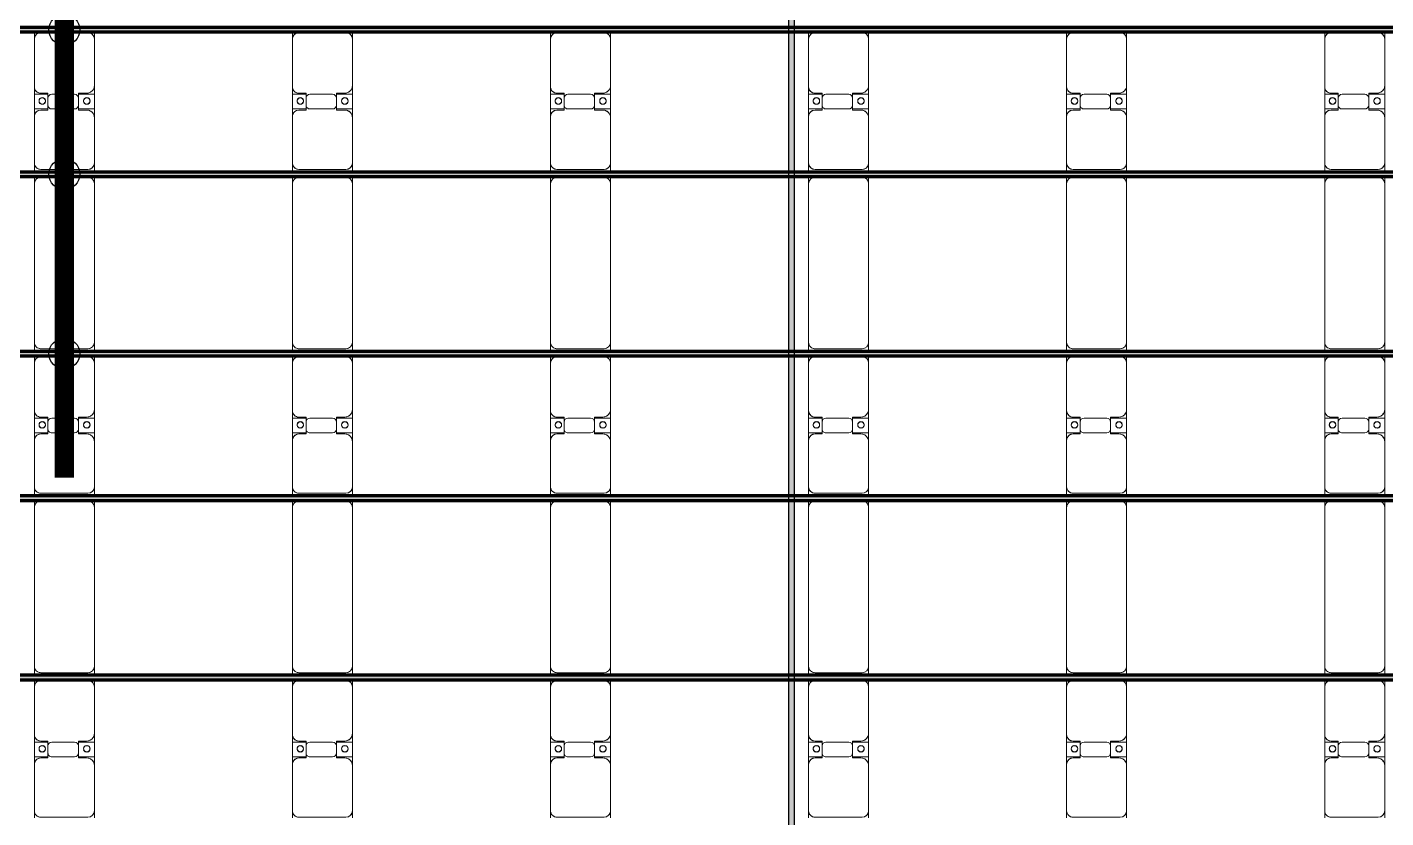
# Model space of a CAD drawing. Header units: millimetres. Extents: x -291190 to 146725, y 19759 to 185158.
# Drawn here: x -259468 to -248938, y 120963 to 127090 of the extents above; entities that cross this region are included whole.
import ezdxf

# ---------------------------------------------------------------- set-up
doc = ezdxf.new("R2010")
doc.units = ezdxf.units.MM
doc.layers.add('A-GENM', color=13, linetype='Continuous', lineweight=9)
doc.layers.add('S-BEAM', color=12, linetype='Continuous', lineweight=9)
doc.layers.add('GC-HOP 40x60 GIA CUONG', color=1, linetype='Continuous')

# ---------------------------------------------------------------- blocks, each defined once
blk = doc.blocks.new('Dầm C52 - Dầm C52-73883-KHUNG KẾT CẤU BÈ PIN 4')
at = {"layer": 'S-BEAM', "lineweight": 140}
blk.add_hatch(color=1, dxfattribs=at).paths.add_polyline_path([(-174540, 20), (-174540, -20), (174540, -20), (174540, 20), (-173700, 20)])
at = {"layer": 'S-BEAM', "color": 1, "lineweight": 140}
for p, q in [((-174540, 20), (174540, 20)), ((174540, -20), (-174540, -20))]:
    blk.add_line(p, q, dxfattribs=at)
blk = doc.blocks.new('Dai phao do pin - DẢI PHAO ĐỠ PIN-V47-KHUNG KẾT CẤU BÈ PIN 4')
at = {"layer": 'A-GENM', "color": 7}
for p, q in [((8248, 242), (8300, 242)), ((8248, 242), (8300, 242)), ((8660, 242), (8300, 242)), ((8660, 242), (8842, 242)), ((8842, 242), (8660, 242)), ((8728, 242), (8910, 242)), ((8728, 116), (8728, 242)), ((8910, 242), (8728, 242)), ((8842, 242), (8842, 116)), ((9260, 242), (8910, 242)), ((9260, 242), (9328, 242)), ((9260, 242), (9328, 242)), ((9368, 242), (9420, 242)), ((9368, 242), (9420, 242)), ((10650, 242), (9420, 242)), ((10650, 242), (10718, 242)), ((10650, 242), (10718, 242)), ((10758, 242), (10810, 242)), ((10758, 242), (10810, 242)), ((11170, 242), (10810, 242)), ((11170, 242), (11352, 242)), ((11352, 242), (11170, 242)), ((11238, 242), (11420, 242)), ((11238, 116), (11238, 242)), ((11420, 242), (11238, 242)), ((11352, 242), (11352, 116)), ((11770, 242), (11420, 242)), ((11770, 242), (11838, 242)), ((11770, 242), (11838, 242)), ((11878, 242), (11930, 242)), ((11878, 242), (11930, 242)), ((13160, 242), (11930, 242)), ((13160, 242), (13228, 242)), ((13160, 242), (13228, 242)), ((13268, 242), (13320, 242)), ((13268, 242), (13320, 242)), ((13680, 242), (13320, 242)), ((13680, 242), (13862, 242)), ((13862, 242), (13680, 242)), ((13748, 242), (13930, 242)), ((13748, 116), (13748, 242)), ((13930, 242), (13748, 242)), ((13862, 242), (13862, 116)), ((14280, 242), (13930, 242)), ((14280, 242), (14335, 242)), ((14280, 242), (14335, 242)), ((8250, 192), (8250, -173)), ((8720, 118), (8720, 182)), ((8812, 118), (8720, 118)), ((8850, 118), (8758, 118)), ((8850, 182), (8850, 118)), ((9310, -173), (9310, 192)), ((9370, 192), (9370, -173)), ((10700, -173), (10700, 192)), ((10760, 192), (10760, -173)), ((11230, 118), (11230, 182)), ((11322, 118), (11230, 118)), ((11360, 118), (11268, 118)), ((11360, 182), (11360, 118)), ((11820, -173), (11820, 192)), ((11880, 192), (11880, -173)), ((13210, -173), (13210, 192)), ((13270, 192), (13270, -173)), ((13740, 118), (13740, 182)), ((13832, 118), (13740, 118)), ((13870, 118), (13778, 118)), ((13870, 182), (13870, 118)), ((14330, -173), (14330, 192)), ((8728, 88), (8728, -88)), ((8842, -88), (8842, 88)), ((11238, 88), (11238, -88)), ((11352, -88), (11352, 88)), ((13748, 88), (13748, -88)), ((13862, -88), (13862, 88)), ((8720, -173), (8720, -118)), ((8720, -118), (8812, -118)), ((8728, -223), (8728, -116)), ((8728, -169), (8728, -202)), ((8758, -118), (8850, -118)), ((8842, -116), (8842, -223)), ((8850, -118), (8850, -173)), ((11230, -173), (11230, -118)), ((11230, -118), (11322, -118)), ((11238, -223), (11238, -116)), ((11238, -169), (11238, -202)), ((11268, -118), (11360, -118)), ((11352, -116), (11352, -223)), ((11360, -118), (11360, -173)), ((13740, -173), (13740, -118)), ((13740, -118), (13832, -118)), ((13748, -223), (13748, -116)), ((13748, -169), (13748, -202)), ((13778, -118), (13870, -118)), ((13862, -116), (13862, -223)), ((13870, -118), (13870, -173)), ((8300, -223), (8248, -223)), ((8300, -223), (8248, -223)), ((8300, -223), (8670, -223)), ((8842, -223), (8670, -223)), ((8670, -223), (8842, -223)), ((8900, -223), (8728, -223)), ((8728, -223), (8900, -223)), ((8900, -223), (9260, -223)), ((9328, -223), (9260, -223)), ((9328, -223), (9260, -223)), ((9420, -223), (9368, -223)), ((9420, -223), (9368, -223)), ((9420, -223), (10650, -223)), ((10718, -223), (10650, -223)), ((10718, -223), (10650, -223)), ((10810, -223), (10758, -223)), ((10810, -223), (10758, -223)), ((10810, -223), (11180, -223)), ((11352, -223), (11180, -223)), ((11180, -223), (11352, -223)), ((11410, -223), (11238, -223)), ((11238, -223), (11410, -223)), ((11410, -223), (11770, -223)), ((11838, -223), (11770, -223)), ((11838, -223), (11770, -223)), ((11930, -223), (11878, -223)), ((11930, -223), (11878, -223)), ((11930, -223), (13160, -223)), ((13228, -223), (13160, -223)), ((13228, -223), (13160, -223)), ((13320, -223), (13268, -223)), ((13320, -223), (13268, -223)), ((13320, -223), (13690, -223)), ((13862, -223), (13690, -223)), ((13690, -223), (13862, -223)), ((13920, -223), (13748, -223)), ((13748, -223), (13920, -223)), ((13920, -223), (14280, -223)), ((14335, -223), (14280, -223)), ((14335, -223), (14280, -223))]:
    blk.add_line(p, q, dxfattribs=at)
for centre, radius, start, end in [((8300, 192), 50, 90, 180), ((8300, 192), 50, 105, 180), ((8660, 182), 60, 360, 90), ((8660, 182), 60, 45, 60), ((8660, 182), 60, 360, 60), ((8660, 182), 60, 45, 60), ((8910, 182), 60, 90, 180), ((8910, 182), 60, 120, 180), ((9260, 192), 50, 360, 90), ((9260, 192), 50, 360, 75), ((9420, 192), 50, 90, 180), ((9420, 192), 50, 150, 180), ((9420, 192), 50, 105, 120), ((10650, 192), 50, 360, 90), ((10650, 192), 50, 60, 90), ((10650, 192), 50, 15, 30), ((10810, 192), 50, 90, 180), ((10810, 192), 50, 107.1215, 180), ((11170, 182), 60, 360, 90), ((11170, 182), 60, 45, 60), ((11170, 182), 60, 360, 60), ((11170, 182), 60, 45, 60), ((11420, 182), 60, 90, 180), ((11420, 182), 60, 120, 180), ((11770, 192), 50, 360, 90), ((11770, 192), 50, 360, 75), ((11930, 192), 50, 90, 180), ((11930, 192), 50, 150, 180), ((11930, 192), 50, 105, 120), ((13160, 192), 50, 360, 90), ((13160, 192), 50, 60, 90), ((13160, 192), 50, 15, 30), ((13320, 192), 50, 90, 180), ((13320, 192), 50, 105, 180), ((13680, 182), 60, 360, 90), ((13680, 182), 60, 45, 54.477), ((13680, 182), 60, 360, 54.477), ((13680, 182), 60, 45, 54.477), ((13930, 182), 60, 90, 180), ((13930, 182), 60, 120, 180), ((14280, 192), 50, 360, 90), ((14280, 192), 50, 360, 75), ((8758, 88), 30, 90, 180), ((8779, 183), 25, 0, 180), ((8779, 183), 25, 360, 165), ((8779, 183), 25, 180, 0), ((8781, 183), 25, 0, 180), ((8781, 183), 25, 90, 180), ((8781, 183), 25, 180, 0), ((8781, 183), 25, 180, 270), ((8779, 183), 25, 210, 255), ((8779, 183), 25, 270, 360), ((8781, 183), 25, 15, 75), ((8781, 183), 25, 285, 330), ((8812, 88), 30, 360, 90), ((11268, 88), 30, 90, 180), ((11289, 183), 25, 0, 180), ((11289, 183), 25, 360, 165), ((11289, 183), 25, 180, 0), ((11291, 183), 25, 0, 180), ((11291, 183), 25, 90, 180), ((11291, 183), 25, 180, 0), ((11291, 183), 25, 180, 270), ((11289, 183), 25, 210, 255), ((11289, 183), 25, 270, 360), ((11291, 183), 25, 15, 75), ((11291, 183), 25, 285, 330), ((11322, 88), 30, 360, 90), ((13778, 88), 30, 90, 180), ((13799, 183), 25, 0, 180), ((13799, 183), 25, 360, 165), ((13799, 183), 25, 180, 0), ((13801, 183), 25, 0, 180), ((13801, 183), 25, 90, 180), ((13801, 183), 25, 180, 0), ((13801, 183), 25, 180, 270), ((13799, 183), 25, 210, 255), ((13799, 183), 25, 270, 360), ((13801, 183), 25, 15, 75), ((13801, 183), 25, 285, 330), ((13832, 88), 30, 360, 90), ((8758, -88), 30, 180, 270), ((8812, -88), 30, 270, 360), ((11268, -88), 30, 180, 270), ((11322, -88), 30, 270, 360), ((13778, -88), 30, 180, 270), ((13832, -88), 30, 270, 360), ((8300, -173), 50, 180, 270), ((8300, -173), 50, 180, 255), ((8670, -173), 50, 270, 360), ((8670, -173), 50, 285, 360), ((8670, -173), 50, 315, 0), ((8670, -173), 50, 315, 0), ((8779, -162), 25, 0, 180), ((8779, -162), 25, 105, 165), ((8779, -162), 25, 180, 0), ((8779, -162), 25, 195, 360), ((8781, -162), 25, 0, 180), ((8781, -162), 25, 105, 180), ((8781, -162), 25, 180, 0), ((8781, -162), 25, 180, 270), ((8779, -162), 25, 360, 75), ((8781, -162), 25, 15, 75), ((8781, -162), 25, 285, 345), ((8900, -173), 50, 180, 270), ((8900, -173), 50, 180, 255), ((8900, -173), 50, 210, 225), ((8900, -173), 50, 210, 225), ((9260, -173), 50, 270, 360), ((9260, -173), 50, 285, 360), ((9420, -173), 50, 180, 270), ((9420, -173), 50, 180, 210), ((10650, -173), 50, 270, 360), ((10650, -173), 50, 330, 360), ((10810, -173), 50, 180, 270), ((10810, -173), 50, 180, 252.8785), ((11180, -173), 50, 270, 360), ((11180, -173), 50, 285, 360), ((11180, -173), 50, 315, 0), ((11180, -173), 50, 315, 0), ((11289, -162), 25, 0, 180), ((11289, -162), 25, 105, 165), ((11289, -162), 25, 180, 0), ((11289, -162), 25, 195, 360), ((11291, -162), 25, 0, 180), ((11291, -162), 25, 105, 180), ((11291, -162), 25, 180, 0), ((11291, -162), 25, 180, 270), ((11289, -162), 25, 360, 75), ((11291, -162), 25, 15, 75), ((11291, -162), 25, 285, 345), ((11410, -173), 50, 180, 270), ((11410, -173), 50, 180, 255), ((11410, -173), 50, 210, 225), ((11410, -173), 50, 210, 225), ((11770, -173), 50, 270, 360), ((11770, -173), 50, 285, 360), ((11930, -173), 50, 180, 270), ((11930, -173), 50, 180, 210), ((13160, -173), 50, 270, 360), ((13160, -173), 50, 330, 360), ((13320, -173), 50, 180, 270), ((13320, -173), 50, 180, 255), ((13690, -173), 50, 270, 360), ((13690, -173), 50, 285, 360), ((13690, -173), 50, 315, 0), ((13690, -173), 50, 315, 0), ((13799, -162), 25, 0, 180), ((13799, -162), 25, 105, 165), ((13799, -162), 25, 180, 0), ((13799, -162), 25, 195, 360), ((13801, -162), 25, 0, 180), ((13801, -162), 25, 105, 180), ((13801, -162), 25, 180, 0), ((13801, -162), 25, 180, 270), ((13799, -162), 25, 360, 75), ((13801, -162), 25, 15, 75), ((13801, -162), 25, 285, 345), ((13920, -173), 50, 180, 270), ((13920, -173), 50, 180, 255), ((13920, -173), 50, 210, 225), ((13920, -173), 50, 210, 225), ((14280, -173), 50, 270, 360), ((14280, -173), 50, 285, 360), ((9420, -173), 50, 240, 270), ((10650, -173), 50, 285, 300), ((11930, -173), 50, 240, 270), ((13160, -173), 50, 285, 300)]:
    blk.add_arc(centre, radius, start, end, dxfattribs=at)
blk = doc.blocks.new('Dai phao do pin - DẢI PHAO ĐỠ PIN-V48-KHUNG KẾT CẤU BÈ PIN 4')
at = {"layer": 'A-GENM', "color": 7}
for p, q in [((8248, 242), (8300, 242)), ((8248, 242), (8300, 242)), ((8660, 242), (8300, 242)), ((8660, 242), (8842, 242)), ((8842, 242), (8660, 242)), ((8728, 242), (8910, 242)), ((8728, 116), (8728, 242)), ((8910, 242), (8728, 242)), ((8842, 242), (8842, 116)), ((9260, 242), (8910, 242)), ((9260, 242), (9328, 242)), ((9260, 242), (9328, 242)), ((9368, 242), (9420, 242)), ((9368, 242), (9420, 242)), ((10650, 242), (9420, 242)), ((10650, 242), (10718, 242)), ((10650, 242), (10718, 242)), ((10758, 242), (10810, 242)), ((10758, 242), (10810, 242)), ((11170, 242), (10810, 242)), ((11170, 242), (11352, 242)), ((11352, 242), (11170, 242)), ((11238, 242), (11420, 242)), ((11238, 116), (11238, 242)), ((11420, 242), (11238, 242)), ((11352, 242), (11352, 116)), ((11770, 242), (11420, 242)), ((11770, 242), (11838, 242)), ((11770, 242), (11838, 242)), ((11878, 242), (11930, 242)), ((11878, 242), (11930, 242)), ((13160, 242), (11930, 242)), ((13160, 242), (13228, 242)), ((13160, 242), (13228, 242)), ((13268, 242), (13320, 242)), ((13268, 242), (13320, 242)), ((13680, 242), (13320, 242)), ((13680, 242), (13862, 242)), ((13862, 242), (13680, 242)), ((13748, 242), (13930, 242)), ((13748, 116), (13748, 242)), ((13930, 242), (13748, 242)), ((13862, 242), (13862, 116)), ((14280, 242), (13930, 242)), ((14280, 242), (14335, 242)), ((14280, 242), (14335, 242)), ((8250, 192), (8250, -173)), ((8720, 118), (8720, 182)), ((8812, 118), (8720, 118)), ((8850, 118), (8758, 118)), ((8850, 182), (8850, 118)), ((9310, -173), (9310, 192)), ((9370, 192), (9370, -173)), ((10700, -173), (10700, 192)), ((10760, 192), (10760, -173)), ((11230, 118), (11230, 182)), ((11322, 118), (11230, 118)), ((11360, 118), (11268, 118)), ((11360, 182), (11360, 118)), ((11820, -173), (11820, 192)), ((11880, 192), (11880, -173)), ((13210, -173), (13210, 192)), ((13270, 192), (13270, -173)), ((13740, 118), (13740, 182)), ((13832, 118), (13740, 118)), ((13870, 118), (13778, 118)), ((13870, 182), (13870, 118)), ((14330, -173), (14330, 192)), ((8728, 88), (8728, -88)), ((8842, -88), (8842, 88)), ((11238, 88), (11238, -88)), ((11352, -88), (11352, 88)), ((13748, 88), (13748, -88)), ((13862, -88), (13862, 88)), ((8720, -173), (8720, -118)), ((8720, -118), (8812, -118)), ((8728, -223), (8728, -116)), ((8728, -169), (8728, -202)), ((8758, -118), (8850, -118)), ((8842, -116), (8842, -223)), ((8850, -118), (8850, -173)), ((11230, -173), (11230, -118)), ((11230, -118), (11322, -118)), ((11238, -223), (11238, -116)), ((11238, -169), (11238, -202)), ((11268, -118), (11360, -118)), ((11352, -116), (11352, -223)), ((11360, -118), (11360, -173)), ((13740, -173), (13740, -118)), ((13740, -118), (13832, -118)), ((13748, -223), (13748, -116)), ((13748, -169), (13748, -202)), ((13778, -118), (13870, -118)), ((13862, -116), (13862, -223)), ((13870, -118), (13870, -173)), ((8300, -223), (8248, -223)), ((8300, -223), (8248, -223)), ((8300, -223), (8670, -223)), ((8842, -223), (8670, -223)), ((8670, -223), (8842, -223)), ((8900, -223), (8728, -223)), ((8728, -223), (8900, -223)), ((8900, -223), (9260, -223)), ((9328, -223), (9260, -223)), ((9328, -223), (9260, -223)), ((9420, -223), (9368, -223)), ((9420, -223), (9368, -223)), ((9420, -223), (10650, -223)), ((10718, -223), (10650, -223)), ((10718, -223), (10650, -223)), ((10810, -223), (10758, -223)), ((10810, -223), (10758, -223)), ((10810, -223), (11180, -223)), ((11352, -223), (11180, -223)), ((11180, -223), (11352, -223)), ((11410, -223), (11238, -223)), ((11238, -223), (11410, -223)), ((11410, -223), (11770, -223)), ((11838, -223), (11770, -223)), ((11838, -223), (11770, -223)), ((11930, -223), (11878, -223)), ((11930, -223), (11878, -223)), ((11930, -223), (13160, -223)), ((13228, -223), (13160, -223)), ((13228, -223), (13160, -223)), ((13320, -223), (13268, -223)), ((13320, -223), (13268, -223)), ((13320, -223), (13690, -223)), ((13862, -223), (13690, -223)), ((13690, -223), (13862, -223)), ((13920, -223), (13748, -223)), ((13748, -223), (13920, -223)), ((13920, -223), (14280, -223)), ((14335, -223), (14280, -223)), ((14335, -223), (14280, -223))]:
    blk.add_line(p, q, dxfattribs=at)
for centre, radius, start, end in [((8300, 192), 50, 90, 180), ((8300, 192), 50, 105, 180), ((8660, 182), 60, 360, 90), ((8660, 182), 60, 45, 60), ((8660, 182), 60, 360, 60), ((8660, 182), 60, 45, 60), ((8910, 182), 60, 90, 180), ((8910, 182), 60, 120, 180), ((9260, 192), 50, 360, 90), ((9260, 192), 50, 360, 75), ((9420, 192), 50, 90, 180), ((9420, 192), 50, 150, 180), ((9420, 192), 50, 105, 120), ((10650, 192), 50, 360, 90), ((10650, 192), 50, 60, 90), ((10650, 192), 50, 15, 30), ((10810, 192), 50, 90, 180), ((10810, 192), 50, 107.1215, 180), ((11170, 182), 60, 360, 90), ((11170, 182), 60, 45, 60), ((11170, 182), 60, 360, 60), ((11170, 182), 60, 45, 60), ((11420, 182), 60, 90, 180), ((11420, 182), 60, 120, 180), ((11770, 192), 50, 360, 90), ((11770, 192), 50, 360, 75), ((11930, 192), 50, 90, 180), ((11930, 192), 50, 150, 180), ((11930, 192), 50, 105, 120), ((13160, 192), 50, 360, 90), ((13160, 192), 50, 60, 90), ((13160, 192), 50, 15, 30), ((13320, 192), 50, 90, 180), ((13320, 192), 50, 105, 180), ((13680, 182), 60, 360, 90), ((13680, 182), 60, 45, 54.477), ((13680, 182), 60, 360, 54.477), ((13680, 182), 60, 45, 54.477), ((13930, 182), 60, 90, 180), ((13930, 182), 60, 120, 180), ((14280, 192), 50, 360, 90), ((14280, 192), 50, 360, 75), ((8758, 88), 30, 90, 180), ((8779, 183), 25, 0, 180), ((8779, 183), 25, 360, 165), ((8779, 183), 25, 180, 0), ((8781, 183), 25, 0, 180), ((8781, 183), 25, 90, 180), ((8781, 183), 25, 180, 0), ((8781, 183), 25, 180, 270), ((8779, 183), 25, 210, 255), ((8779, 183), 25, 270, 360), ((8781, 183), 25, 15, 75), ((8781, 183), 25, 285, 330), ((8812, 88), 30, 360, 90), ((11268, 88), 30, 90, 180), ((11289, 183), 25, 0, 180), ((11289, 183), 25, 360, 165), ((11289, 183), 25, 180, 0), ((11291, 183), 25, 0, 180), ((11291, 183), 25, 90, 180), ((11291, 183), 25, 180, 0), ((11291, 183), 25, 180, 270), ((11289, 183), 25, 210, 255), ((11289, 183), 25, 270, 360), ((11291, 183), 25, 15, 75), ((11291, 183), 25, 285, 330), ((11322, 88), 30, 360, 90), ((13778, 88), 30, 90, 180), ((13799, 183), 25, 0, 180), ((13799, 183), 25, 360, 165), ((13799, 183), 25, 180, 0), ((13801, 183), 25, 0, 180), ((13801, 183), 25, 90, 180), ((13801, 183), 25, 180, 0), ((13801, 183), 25, 180, 270), ((13799, 183), 25, 210, 255), ((13799, 183), 25, 270, 360), ((13801, 183), 25, 15, 75), ((13801, 183), 25, 285, 330), ((13832, 88), 30, 360, 90), ((8758, -88), 30, 180, 270), ((8812, -88), 30, 270, 360), ((11268, -88), 30, 180, 270), ((11322, -88), 30, 270, 360), ((13778, -88), 30, 180, 270), ((13832, -88), 30, 270, 360), ((8300, -173), 50, 180, 270), ((8300, -173), 50, 180, 255), ((8670, -173), 50, 270, 360), ((8670, -173), 50, 285, 360), ((8670, -173), 50, 315, 0), ((8670, -173), 50, 315, 0), ((8779, -162), 25, 0, 180), ((8779, -162), 25, 105, 165), ((8779, -162), 25, 180, 0), ((8779, -162), 25, 195, 360), ((8781, -162), 25, 0, 180), ((8781, -162), 25, 105, 180), ((8781, -162), 25, 180, 0), ((8781, -162), 25, 180, 270), ((8779, -162), 25, 360, 75), ((8781, -162), 25, 15, 75), ((8781, -162), 25, 285, 345), ((8900, -173), 50, 180, 270), ((8900, -173), 50, 180, 255), ((8900, -173), 50, 210, 225), ((8900, -173), 50, 210, 225), ((9260, -173), 50, 270, 360), ((9260, -173), 50, 285, 360), ((9420, -173), 50, 180, 270), ((9420, -173), 50, 180, 210), ((10650, -173), 50, 270, 360), ((10650, -173), 50, 330, 360), ((10810, -173), 50, 180, 270), ((10810, -173), 50, 180, 252.8785), ((11180, -173), 50, 270, 360), ((11180, -173), 50, 285, 360), ((11180, -173), 50, 315, 0), ((11180, -173), 50, 315, 0), ((11289, -162), 25, 0, 180), ((11289, -162), 25, 105, 165), ((11289, -162), 25, 180, 0), ((11289, -162), 25, 195, 360), ((11291, -162), 25, 0, 180), ((11291, -162), 25, 105, 180), ((11291, -162), 25, 180, 0), ((11291, -162), 25, 180, 270), ((11289, -162), 25, 360, 75), ((11291, -162), 25, 15, 75), ((11291, -162), 25, 285, 345), ((11410, -173), 50, 180, 270), ((11410, -173), 50, 180, 255), ((11410, -173), 50, 210, 225), ((11410, -173), 50, 210, 225), ((11770, -173), 50, 270, 360), ((11770, -173), 50, 285, 360), ((11930, -173), 50, 180, 270), ((11930, -173), 50, 180, 210), ((13160, -173), 50, 270, 360), ((13160, -173), 50, 330, 360), ((13320, -173), 50, 180, 270), ((13320, -173), 50, 180, 255), ((13690, -173), 50, 270, 360), ((13690, -173), 50, 285, 360), ((13690, -173), 50, 315, 0), ((13690, -173), 50, 315, 0), ((13799, -162), 25, 0, 180), ((13799, -162), 25, 105, 165), ((13799, -162), 25, 180, 0), ((13799, -162), 25, 195, 360), ((13801, -162), 25, 0, 180), ((13801, -162), 25, 105, 180), ((13801, -162), 25, 180, 0), ((13801, -162), 25, 180, 270), ((13799, -162), 25, 360, 75), ((13801, -162), 25, 15, 75), ((13801, -162), 25, 285, 345), ((13920, -173), 50, 180, 270), ((13920, -173), 50, 180, 255), ((13920, -173), 50, 210, 225), ((13920, -173), 50, 210, 225), ((14280, -173), 50, 270, 360), ((14280, -173), 50, 285, 360), ((9420, -173), 50, 240, 270), ((10650, -173), 50, 285, 300), ((11930, -173), 50, 240, 270), ((13160, -173), 50, 285, 300)]:
    blk.add_arc(centre, radius, start, end, dxfattribs=at)
blk = doc.blocks.new('Dai phao do pin - DẢI PHAO ĐỠ PIN-V49-KHUNG KẾT CẤU BÈ PIN 4')
at = {"layer": 'A-GENM', "color": 7}
for p, q in [((8248, 242), (8300, 242)), ((8248, 242), (8300, 242)), ((8660, 242), (8300, 242)), ((8660, 242), (8842, 242)), ((8842, 242), (8660, 242)), ((8728, 242), (8910, 242)), ((8728, 116), (8728, 242)), ((8910, 242), (8728, 242)), ((8842, 242), (8842, 116)), ((9260, 242), (8910, 242)), ((9260, 242), (9328, 242)), ((9260, 242), (9328, 242)), ((9368, 242), (9420, 242)), ((9368, 242), (9420, 242)), ((10650, 242), (9420, 242)), ((10650, 242), (10718, 242)), ((10650, 242), (10718, 242)), ((10758, 242), (10810, 242)), ((10758, 242), (10810, 242)), ((11170, 242), (10810, 242)), ((11170, 242), (11352, 242)), ((11352, 242), (11170, 242)), ((11238, 242), (11420, 242)), ((11238, 116), (11238, 242)), ((11420, 242), (11238, 242)), ((11352, 242), (11352, 116)), ((11770, 242), (11420, 242)), ((11770, 242), (11838, 242)), ((11770, 242), (11838, 242)), ((11878, 242), (11930, 242)), ((11878, 242), (11930, 242)), ((13160, 242), (11930, 242)), ((13160, 242), (13228, 242)), ((13160, 242), (13228, 242)), ((13268, 242), (13320, 242)), ((13268, 242), (13320, 242)), ((13680, 242), (13320, 242)), ((13680, 242), (13862, 242)), ((13862, 242), (13680, 242)), ((13748, 242), (13930, 242)), ((13748, 116), (13748, 242)), ((13930, 242), (13748, 242)), ((13862, 242), (13862, 116)), ((14280, 242), (13930, 242)), ((14280, 242), (14335, 242)), ((14280, 242), (14335, 242)), ((8250, 192), (8250, -173)), ((8720, 118), (8720, 182)), ((8812, 118), (8720, 118)), ((8850, 118), (8758, 118)), ((8850, 182), (8850, 118)), ((9310, -173), (9310, 192)), ((9370, 192), (9370, -173)), ((10700, -173), (10700, 192)), ((10760, 192), (10760, -173)), ((11230, 118), (11230, 182)), ((11322, 118), (11230, 118)), ((11360, 118), (11268, 118)), ((11360, 182), (11360, 118)), ((11820, -173), (11820, 192)), ((11880, 192), (11880, -173)), ((13210, -173), (13210, 192)), ((13270, 192), (13270, -173)), ((13740, 118), (13740, 182)), ((13832, 118), (13740, 118)), ((13870, 118), (13778, 118)), ((13870, 182), (13870, 118)), ((14330, -173), (14330, 192)), ((8728, 88), (8728, -88)), ((8842, -88), (8842, 88)), ((11238, 88), (11238, -88)), ((11352, -88), (11352, 88)), ((13748, 88), (13748, -88)), ((13862, -88), (13862, 88)), ((8720, -173), (8720, -118)), ((8720, -118), (8812, -118)), ((8728, -223), (8728, -116)), ((8728, -169), (8728, -202)), ((8758, -118), (8850, -118)), ((8842, -116), (8842, -223)), ((8850, -118), (8850, -173)), ((11230, -173), (11230, -118)), ((11230, -118), (11322, -118)), ((11238, -223), (11238, -116)), ((11238, -169), (11238, -202)), ((11268, -118), (11360, -118)), ((11352, -116), (11352, -223)), ((11360, -118), (11360, -173)), ((13740, -173), (13740, -118)), ((13740, -118), (13832, -118)), ((13748, -223), (13748, -116)), ((13748, -169), (13748, -202)), ((13778, -118), (13870, -118)), ((13862, -116), (13862, -223)), ((13870, -118), (13870, -173)), ((8300, -223), (8248, -223)), ((8300, -223), (8248, -223)), ((8300, -223), (8670, -223)), ((8842, -223), (8670, -223)), ((8670, -223), (8842, -223)), ((8900, -223), (8728, -223)), ((8728, -223), (8900, -223)), ((8900, -223), (9260, -223)), ((9328, -223), (9260, -223)), ((9328, -223), (9260, -223)), ((9420, -223), (9368, -223)), ((9420, -223), (9368, -223)), ((9420, -223), (10650, -223)), ((10718, -223), (10650, -223)), ((10718, -223), (10650, -223)), ((10810, -223), (10758, -223)), ((10810, -223), (10758, -223)), ((10810, -223), (11180, -223)), ((11352, -223), (11180, -223)), ((11180, -223), (11352, -223)), ((11410, -223), (11238, -223)), ((11238, -223), (11410, -223)), ((11410, -223), (11770, -223)), ((11838, -223), (11770, -223)), ((11838, -223), (11770, -223)), ((11930, -223), (11878, -223)), ((11930, -223), (11878, -223)), ((11930, -223), (13160, -223)), ((13228, -223), (13160, -223)), ((13228, -223), (13160, -223)), ((13320, -223), (13268, -223)), ((13320, -223), (13268, -223)), ((13320, -223), (13690, -223)), ((13862, -223), (13690, -223)), ((13690, -223), (13862, -223)), ((13920, -223), (13748, -223)), ((13748, -223), (13920, -223)), ((13920, -223), (14280, -223)), ((14335, -223), (14280, -223)), ((14335, -223), (14280, -223))]:
    blk.add_line(p, q, dxfattribs=at)
for centre, radius, start, end in [((8300, 192), 50, 90, 180), ((8300, 192), 50, 105, 180), ((8660, 182), 60, 360, 90), ((8660, 182), 60, 45, 60), ((8660, 182), 60, 360, 60), ((8660, 182), 60, 45, 60), ((8910, 182), 60, 90, 180), ((8910, 182), 60, 120, 180), ((9260, 192), 50, 360, 90), ((9260, 192), 50, 360, 75), ((9420, 192), 50, 90, 180), ((9420, 192), 50, 150, 180), ((9420, 192), 50, 105, 120), ((10650, 192), 50, 360, 90), ((10650, 192), 50, 60, 90), ((10650, 192), 50, 15, 30), ((10810, 192), 50, 90, 180), ((10810, 192), 50, 107.1215, 180), ((11170, 182), 60, 360, 90), ((11170, 182), 60, 45, 60), ((11170, 182), 60, 360, 60), ((11170, 182), 60, 45, 60), ((11420, 182), 60, 90, 180), ((11420, 182), 60, 120, 180), ((11770, 192), 50, 360, 90), ((11770, 192), 50, 360, 75), ((11930, 192), 50, 90, 180), ((11930, 192), 50, 150, 180), ((11930, 192), 50, 105, 120), ((13160, 192), 50, 360, 90), ((13160, 192), 50, 60, 90), ((13160, 192), 50, 15, 30), ((13320, 192), 50, 90, 180), ((13320, 192), 50, 105, 180), ((13680, 182), 60, 360, 90), ((13680, 182), 60, 45, 54.477), ((13680, 182), 60, 360, 54.477), ((13680, 182), 60, 45, 54.477), ((13930, 182), 60, 90, 180), ((13930, 182), 60, 120, 180), ((14280, 192), 50, 360, 90), ((14280, 192), 50, 360, 75), ((8758, 88), 30, 90, 180), ((8779, 183), 25, 0, 180), ((8779, 183), 25, 360, 165), ((8779, 183), 25, 180, 0), ((8781, 183), 25, 0, 180), ((8781, 183), 25, 90, 180), ((8781, 183), 25, 180, 0), ((8781, 183), 25, 180, 270), ((8779, 183), 25, 210, 255), ((8779, 183), 25, 270, 360), ((8781, 183), 25, 15, 75), ((8781, 183), 25, 285, 330), ((8812, 88), 30, 360, 90), ((11268, 88), 30, 90, 180), ((11289, 183), 25, 0, 180), ((11289, 183), 25, 360, 165), ((11289, 183), 25, 180, 0), ((11291, 183), 25, 0, 180), ((11291, 183), 25, 90, 180), ((11291, 183), 25, 180, 0), ((11291, 183), 25, 180, 270), ((11289, 183), 25, 210, 255), ((11289, 183), 25, 270, 360), ((11291, 183), 25, 15, 75), ((11291, 183), 25, 285, 330), ((11322, 88), 30, 360, 90), ((13778, 88), 30, 90, 180), ((13799, 183), 25, 0, 180), ((13799, 183), 25, 360, 165), ((13799, 183), 25, 180, 0), ((13801, 183), 25, 0, 180), ((13801, 183), 25, 90, 180), ((13801, 183), 25, 180, 0), ((13801, 183), 25, 180, 270), ((13799, 183), 25, 210, 255), ((13799, 183), 25, 270, 360), ((13801, 183), 25, 15, 75), ((13801, 183), 25, 285, 330), ((13832, 88), 30, 360, 90), ((8758, -88), 30, 180, 270), ((8812, -88), 30, 270, 360), ((11268, -88), 30, 180, 270), ((11322, -88), 30, 270, 360), ((13778, -88), 30, 180, 270), ((13832, -88), 30, 270, 360), ((8300, -173), 50, 180, 270), ((8300, -173), 50, 180, 255), ((8670, -173), 50, 270, 360), ((8670, -173), 50, 285, 360), ((8670, -173), 50, 315, 0), ((8670, -173), 50, 315, 0), ((8779, -162), 25, 0, 180), ((8779, -162), 25, 105, 165), ((8779, -162), 25, 180, 0), ((8779, -162), 25, 195, 360), ((8781, -162), 25, 0, 180), ((8781, -162), 25, 105, 180), ((8781, -162), 25, 180, 0), ((8781, -162), 25, 180, 270), ((8779, -162), 25, 360, 75), ((8781, -162), 25, 15, 75), ((8781, -162), 25, 285, 345), ((8900, -173), 50, 180, 270), ((8900, -173), 50, 180, 255), ((8900, -173), 50, 210, 225), ((8900, -173), 50, 210, 225), ((9260, -173), 50, 270, 360), ((9260, -173), 50, 285, 360), ((9420, -173), 50, 180, 270), ((9420, -173), 50, 180, 210), ((10650, -173), 50, 270, 360), ((10650, -173), 50, 330, 360), ((10810, -173), 50, 180, 270), ((10810, -173), 50, 180, 252.8785), ((11180, -173), 50, 270, 360), ((11180, -173), 50, 285, 360), ((11180, -173), 50, 315, 0), ((11180, -173), 50, 315, 0), ((11289, -162), 25, 0, 180), ((11289, -162), 25, 105, 165), ((11289, -162), 25, 180, 0), ((11289, -162), 25, 195, 360), ((11291, -162), 25, 0, 180), ((11291, -162), 25, 105, 180), ((11291, -162), 25, 180, 0), ((11291, -162), 25, 180, 270), ((11289, -162), 25, 360, 75), ((11291, -162), 25, 15, 75), ((11291, -162), 25, 285, 345), ((11410, -173), 50, 180, 270), ((11410, -173), 50, 180, 255), ((11410, -173), 50, 210, 225), ((11410, -173), 50, 210, 225), ((11770, -173), 50, 270, 360), ((11770, -173), 50, 285, 360), ((11930, -173), 50, 180, 270), ((11930, -173), 50, 180, 210), ((13160, -173), 50, 270, 360), ((13160, -173), 50, 330, 360), ((13320, -173), 50, 180, 270), ((13320, -173), 50, 180, 255), ((13690, -173), 50, 270, 360), ((13690, -173), 50, 285, 360), ((13690, -173), 50, 315, 0), ((13690, -173), 50, 315, 0), ((13799, -162), 25, 0, 180), ((13799, -162), 25, 105, 165), ((13799, -162), 25, 180, 0), ((13799, -162), 25, 195, 360), ((13801, -162), 25, 0, 180), ((13801, -162), 25, 105, 180), ((13801, -162), 25, 180, 0), ((13801, -162), 25, 180, 270), ((13799, -162), 25, 360, 75), ((13801, -162), 25, 15, 75), ((13801, -162), 25, 285, 345), ((13920, -173), 50, 180, 270), ((13920, -173), 50, 180, 255), ((13920, -173), 50, 210, 225), ((13920, -173), 50, 210, 225), ((14280, -173), 50, 270, 360), ((14280, -173), 50, 285, 360), ((9420, -173), 50, 240, 270), ((10650, -173), 50, 285, 300), ((11930, -173), 50, 240, 270), ((13160, -173), 50, 285, 300)]:
    blk.add_arc(centre, radius, start, end, dxfattribs=at)
blk = doc.blocks.new('Dầm C52 - Hộp 40x60-74703-KHUNG KẾT CẤU BÈ PIN 4')
at = {"layer": 'S-BEAM', "lineweight": 25}
blk.add_hatch(color=4, dxfattribs=at).paths.add_polyline_path([(-37152, -20), (37152, -20), (37152, 20), (-37152, 20)])
at = {"layer": 'S-BEAM', "color": 4, "lineweight": 25}
for p, q in [((-37152, 20), (37152, 20)), ((37152, -20), (-37152, -20))]:
    blk.add_line(p, q, dxfattribs=at)

msp = doc.modelspace()

# ---------------------------------------------------------------- linework, layer by layer
at = {"layer": 'GC-HOP 40x60 GIA CUONG', "const_width": 150}
msp.add_lwpolyline([(-259180, 123600), (-259180, 138600)], dxfattribs=at)
at = {"layer": 'GC-HOP 40x60 GIA CUONG'}
for centre in [(-259180, 127070), (-259180, 125950), (-259180, 124560)]:
    msp.add_circle(centre, 120, dxfattribs=at)

# ---------------------------------------------------------------- block references
at = {"layer": 'A-GENM', "color": 7, "rotation": 269.9999999999996}
for name, p in [('Dai phao do pin - DẢI PHAO ĐỠ PIN-V47-KHUNG KẾT CẤU BÈ PIN 4', (-259189, 135298)), ('Dai phao do pin - DẢI PHAO ĐỠ PIN-V49-KHUNG KẾT CẤU BÈ PIN 4', (-257189, 135298)), ('Dai phao do pin - DẢI PHAO ĐỠ PIN-V47-KHUNG KẾT CẤU BÈ PIN 4', (-255189, 135298)), ('Dai phao do pin - DẢI PHAO ĐỠ PIN-V48-KHUNG KẾT CẤU BÈ PIN 4', (-253189, 135298)), ('Dai phao do pin - DẢI PHAO ĐỠ PIN-V47-KHUNG KẾT CẤU BÈ PIN 4', (-251189, 135298)), ('Dai phao do pin - DẢI PHAO ĐỠ PIN-V47-KHUNG KẾT CẤU BÈ PIN 4', (-249189, 135298))]:
    msp.add_blockref(name, p, dxfattribs=at)
at = {"layer": 'S-BEAM', "color": 4, "lineweight": 25, "rotation": 89.99999999999977}
msp.add_blockref('Dầm C52 - Hộp 40x60-74703-KHUNG KẾT CẤU BÈ PIN 4', (-253544, 101989), dxfattribs=at)
at = {"layer": 'S-BEAM', "color": 1, "lineweight": 140, "rotation": 180}
for p in [(-109124, 127070), (-109124, 125950), (-109124, 124560), (-109124, 123440), (-109124, 122050)]:
    msp.add_blockref('Dầm C52 - Dầm C52-73883-KHUNG KẾT CẤU BÈ PIN 4', p, dxfattribs=at)

doc.saveas('drawing.dxf')
